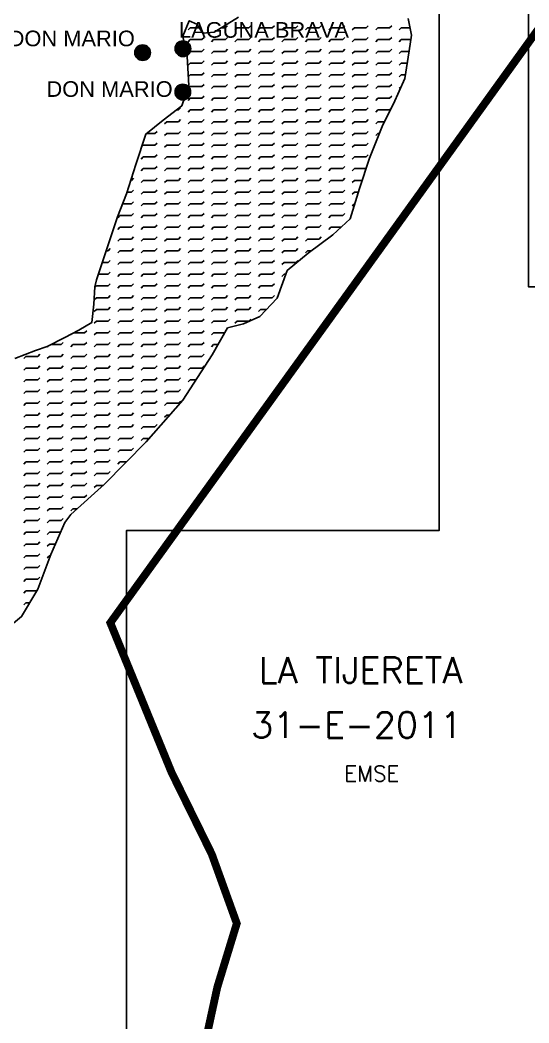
# Model space of a CAD drawing. Header units: metres. Extents: x -4406421 to 6012633, y 6449185 to 13337258.
# Drawn here: x 2513236 to 2519743, y 6859919 to 6872742 of the extents above; entities that cross this region are included whole.
import ezdxf

# ---------------------------------------------------------------- set-up
doc = ezdxf.new("R2010")
doc.units = ezdxf.units.M
doc.header["$LTSCALE"] = 20
doc.header["$MEASUREMENT"] = 0
doc.layers.get('0').update_dxf_attribs({"linetype": 'CONTINUOUS'})
for name, color, linetype in [('CAMINOS', 7, 'CONTINUOUS'), ('CATEOS', 7, 'CONTINUOUS'), ('LIMITES', 119, 'CONTINUOUS'), ('ZONAS', 5, 'CONTINUOUS')]:
    doc.layers.add(name, color=color, linetype=linetype)
doc.styles.add('ROMANS', font='romans.shx', dxfattribs={"oblique": 1.17516e-08, "height": 3})
pattern_1 = [(45, (0, 0), (-0.0883883476483, 0.0883883476483), [])]

# ---------------------------------------------------------------- blocks, each defined once
blk = doc.blocks.new('*X0')
at = {"color": 0, "linetype": 'Continuous'}
for p, q in [((2515473, 6872823), (2515500, 6872850)), ((2515500, 6872850), (2515616, 6872850)), ((2515895, 6872850), (2515950, 6872850)), ((2515950, 6872850), (2515977, 6872877)), ((2516073, 6872823), (2516100, 6872850)), ((2516100, 6872850), (2516250, 6872850)), ((2516250, 6872850), (2516277, 6872877)), ((2516373, 6872823), (2516400, 6872850)), ((2516400, 6872850), (2516550, 6872850)), ((2516550, 6872850), (2516577, 6872877)), ((2516673, 6872823), (2516700, 6872850)), ((2516700, 6872850), (2516850, 6872850)), ((2516850, 6872850), (2516877, 6872877)), ((2516973, 6872823), (2517000, 6872850)), ((2517000, 6872850), (2517150, 6872850)), ((2517150, 6872850), (2517177, 6872877)), ((2517273, 6872823), (2517300, 6872850)), ((2517300, 6872850), (2517450, 6872850)), ((2517450, 6872850), (2517477, 6872877)), ((2517573, 6872823), (2517600, 6872850)), ((2517600, 6872850), (2517750, 6872850)), ((2517750, 6872850), (2517777, 6872877)), ((2517873, 6872823), (2517900, 6872850)), ((2517900, 6872850), (2518050, 6872850)), ((2518050, 6872850), (2518077, 6872877)), ((2518173, 6872823), (2518200, 6872850)), ((2518200, 6872850), (2518313, 6872850)), ((2515473, 6872673), (2515500, 6872700)), ((2515500, 6872700), (2515650, 6872700)), ((2515650, 6872700), (2515677, 6872727)), ((2515773, 6872673), (2515800, 6872700)), ((2515800, 6872700), (2515950, 6872700)), ((2515950, 6872700), (2515977, 6872727)), ((2516073, 6872673), (2516100, 6872700)), ((2516100, 6872700), (2516250, 6872700)), ((2516250, 6872700), (2516277, 6872727)), ((2516373, 6872673), (2516400, 6872700)), ((2516400, 6872700), (2516550, 6872700)), ((2516550, 6872700), (2516577, 6872727)), ((2516673, 6872673), (2516700, 6872700)), ((2516700, 6872700), (2516850, 6872700)), ((2516850, 6872700), (2516877, 6872727)), ((2516973, 6872673), (2517000, 6872700)), ((2517000, 6872700), (2517150, 6872700)), ((2517150, 6872700), (2517177, 6872727)), ((2517273, 6872673), (2517300, 6872700)), ((2517300, 6872700), (2517450, 6872700)), ((2517450, 6872700), (2517477, 6872727)), ((2517573, 6872673), (2517600, 6872700)), ((2517600, 6872700), (2517750, 6872700)), ((2517750, 6872700), (2517777, 6872727)), ((2517873, 6872673), (2517900, 6872700)), ((2517900, 6872700), (2518050, 6872700)), ((2518050, 6872700), (2518077, 6872727)), ((2518173, 6872673), (2518200, 6872700)), ((2518200, 6872700), (2518323, 6872700)), ((2515473, 6872523), (2515500, 6872550)), ((2515500, 6872550), (2515650, 6872550)), ((2515650, 6872550), (2515677, 6872577)), ((2515773, 6872523), (2515800, 6872550)), ((2515800, 6872550), (2515950, 6872550)), ((2515950, 6872550), (2515977, 6872577)), ((2516073, 6872523), (2516100, 6872550)), ((2516100, 6872550), (2516250, 6872550)), ((2516250, 6872550), (2516277, 6872577)), ((2516373, 6872523), (2516400, 6872550)), ((2516400, 6872550), (2516550, 6872550)), ((2516550, 6872550), (2516577, 6872577)), ((2516673, 6872523), (2516700, 6872550)), ((2516700, 6872550), (2516850, 6872550)), ((2516850, 6872550), (2516877, 6872577)), ((2516973, 6872523), (2517000, 6872550)), ((2517000, 6872550), (2517150, 6872550)), ((2517150, 6872550), (2517177, 6872577)), ((2517273, 6872523), (2517300, 6872550)), ((2517300, 6872550), (2517450, 6872550)), ((2517450, 6872550), (2517477, 6872577)), ((2517573, 6872523), (2517600, 6872550)), ((2517600, 6872550), (2517750, 6872550)), ((2517750, 6872550), (2517777, 6872577)), ((2517873, 6872523), (2517900, 6872550)), ((2517900, 6872550), (2518050, 6872550)), ((2518050, 6872550), (2518077, 6872577)), ((2518173, 6872523), (2518200, 6872550)), ((2518200, 6872550), (2518300, 6872550)), ((2515473, 6872373), (2515500, 6872400)), ((2515500, 6872400), (2515650, 6872400)), ((2515650, 6872400), (2515677, 6872427)), ((2515773, 6872373), (2515800, 6872400)), ((2515800, 6872400), (2515950, 6872400)), ((2515950, 6872400), (2515977, 6872427)), ((2516073, 6872373), (2516100, 6872400)), ((2516100, 6872400), (2516250, 6872400)), ((2516250, 6872400), (2516277, 6872427)), ((2516373, 6872373), (2516400, 6872400)), ((2516400, 6872400), (2516550, 6872400)), ((2516550, 6872400), (2516577, 6872427)), ((2516673, 6872373), (2516700, 6872400)), ((2516700, 6872400), (2516850, 6872400)), ((2516850, 6872400), (2516877, 6872427)), ((2516973, 6872373), (2517000, 6872400)), ((2517000, 6872400), (2517150, 6872400)), ((2517150, 6872400), (2517177, 6872427)), ((2517273, 6872373), (2517300, 6872400)), ((2517300, 6872400), (2517450, 6872400)), ((2517450, 6872400), (2517477, 6872427)), ((2517573, 6872373), (2517600, 6872400)), ((2517600, 6872400), (2517750, 6872400)), ((2517750, 6872400), (2517777, 6872427)), ((2517873, 6872373), (2517900, 6872400)), ((2517900, 6872400), (2518050, 6872400)), ((2518050, 6872400), (2518077, 6872427)), ((2518173, 6872373), (2518200, 6872400)), ((2518200, 6872400), (2518276, 6872400)), ((2515478, 6872228), (2515500, 6872250)), ((2515500, 6872250), (2515650, 6872250)), ((2515650, 6872250), (2515677, 6872277)), ((2515773, 6872223), (2515800, 6872250)), ((2515800, 6872250), (2515950, 6872250)), ((2515950, 6872250), (2515977, 6872277)), ((2516073, 6872223), (2516100, 6872250)), ((2516100, 6872250), (2516250, 6872250)), ((2516250, 6872250), (2516277, 6872277)), ((2516373, 6872223), (2516400, 6872250)), ((2516400, 6872250), (2516550, 6872250)), ((2516550, 6872250), (2516577, 6872277)), ((2516673, 6872223), (2516700, 6872250)), ((2516700, 6872250), (2516850, 6872250)), ((2516850, 6872250), (2516877, 6872277)), ((2516973, 6872223), (2517000, 6872250)), ((2517000, 6872250), (2517150, 6872250)), ((2517150, 6872250), (2517177, 6872277)), ((2517273, 6872223), (2517300, 6872250)), ((2517300, 6872250), (2517450, 6872250)), ((2517450, 6872250), (2517477, 6872277)), ((2517573, 6872223), (2517600, 6872250)), ((2517600, 6872250), (2517750, 6872250)), ((2517750, 6872250), (2517777, 6872277)), ((2517873, 6872223), (2517900, 6872250)), ((2517900, 6872250), (2518050, 6872250)), ((2518050, 6872250), (2518077, 6872277)), ((2518173, 6872223), (2518200, 6872250)), ((2518200, 6872250), (2518252, 6872250)), ((2515650, 6872100), (2515677, 6872127)), ((2515950, 6872100), (2515977, 6872127)), ((2516250, 6872100), (2516277, 6872127)), ((2516550, 6872100), (2516577, 6872127)), ((2516850, 6872100), (2516877, 6872127)), ((2517150, 6872100), (2517177, 6872127)), ((2517450, 6872100), (2517477, 6872127)), ((2517750, 6872100), (2517777, 6872127)), ((2518050, 6872100), (2518077, 6872127)), ((2515473, 6872073), (2515500, 6872100)), ((2515500, 6872100), (2515650, 6872100)), ((2515773, 6872073), (2515800, 6872100)), ((2515800, 6872100), (2515950, 6872100)), ((2516073, 6872073), (2516100, 6872100)), ((2516100, 6872100), (2516250, 6872100)), ((2516373, 6872073), (2516400, 6872100)), ((2516400, 6872100), (2516550, 6872100)), ((2516673, 6872073), (2516700, 6872100)), ((2516700, 6872100), (2516850, 6872100)), ((2516973, 6872073), (2517000, 6872100)), ((2517000, 6872100), (2517150, 6872100)), ((2517273, 6872073), (2517300, 6872100)), ((2517300, 6872100), (2517450, 6872100)), ((2517573, 6872073), (2517600, 6872100)), ((2517600, 6872100), (2517750, 6872100)), ((2517873, 6872073), (2517900, 6872100)), ((2517900, 6872100), (2518050, 6872100)), ((2518173, 6872073), (2518197, 6872097)), ((2515473, 6871923), (2515500, 6871950)), ((2515500, 6871950), (2515650, 6871950)), ((2515650, 6871950), (2515677, 6871977)), ((2515773, 6871923), (2515800, 6871950)), ((2515800, 6871950), (2515950, 6871950)), ((2515950, 6871950), (2515977, 6871977)), ((2516073, 6871923), (2516100, 6871950)), ((2516100, 6871950), (2516250, 6871950)), ((2516250, 6871950), (2516277, 6871977)), ((2516373, 6871923), (2516400, 6871950)), ((2516400, 6871950), (2516550, 6871950)), ((2516550, 6871950), (2516577, 6871977)), ((2516673, 6871923), (2516700, 6871950)), ((2516700, 6871950), (2516850, 6871950)), ((2516850, 6871950), (2516877, 6871977)), ((2516973, 6871923), (2517000, 6871950)), ((2517000, 6871950), (2517150, 6871950)), ((2517150, 6871950), (2517177, 6871977)), ((2517273, 6871923), (2517300, 6871950)), ((2517300, 6871950), (2517450, 6871950)), ((2517450, 6871950), (2517477, 6871977)), ((2517573, 6871923), (2517600, 6871950)), ((2517600, 6871950), (2517750, 6871950)), ((2517750, 6871950), (2517777, 6871977)), ((2517873, 6871923), (2517900, 6871950)), ((2517900, 6871950), (2518050, 6871950)), ((2518050, 6871950), (2518077, 6871977)), ((2515324, 6871800), (2515350, 6871800)), ((2515350, 6871800), (2515377, 6871827)), ((2515473, 6871773), (2515500, 6871800)), ((2515500, 6871800), (2515650, 6871800)), ((2515650, 6871800), (2515677, 6871827)), ((2515773, 6871773), (2515800, 6871800)), ((2515800, 6871800), (2515950, 6871800)), ((2515950, 6871800), (2515977, 6871827)), ((2516073, 6871773), (2516100, 6871800)), ((2516100, 6871800), (2516250, 6871800)), ((2516250, 6871800), (2516277, 6871827)), ((2516373, 6871773), (2516400, 6871800)), ((2516400, 6871800), (2516550, 6871800)), ((2516550, 6871800), (2516577, 6871827)), ((2516673, 6871773), (2516700, 6871800)), ((2516700, 6871800), (2516850, 6871800)), ((2516850, 6871800), (2516877, 6871827)), ((2516973, 6871773), (2517000, 6871800)), ((2517000, 6871800), (2517150, 6871800)), ((2517150, 6871800), (2517177, 6871827)), ((2517273, 6871773), (2517300, 6871800)), ((2517300, 6871800), (2517450, 6871800)), ((2517450, 6871800), (2517477, 6871827)), ((2517573, 6871773), (2517600, 6871800)), ((2517600, 6871800), (2517750, 6871800)), ((2517750, 6871800), (2517777, 6871827)), ((2517873, 6871773), (2517900, 6871800)), ((2517900, 6871800), (2518050, 6871800)), ((2518050, 6871800), (2518069, 6871819)), ((2515173, 6871623), (2515200, 6871650)), ((2515200, 6871650), (2515350, 6871650)), ((2515350, 6871650), (2515377, 6871677)), ((2515473, 6871623), (2515500, 6871650)), ((2515500, 6871650), (2515650, 6871650)), ((2515650, 6871650), (2515677, 6871677)), ((2515773, 6871623), (2515800, 6871650)), ((2515800, 6871650), (2515950, 6871650)), ((2515950, 6871650), (2515977, 6871677)), ((2516073, 6871623), (2516100, 6871650)), ((2516100, 6871650), (2516250, 6871650)), ((2516250, 6871650), (2516277, 6871677)), ((2516373, 6871623), (2516400, 6871650)), ((2516400, 6871650), (2516550, 6871650)), ((2516550, 6871650), (2516577, 6871677)), ((2516673, 6871623), (2516700, 6871650)), ((2516700, 6871650), (2516850, 6871650)), ((2516850, 6871650), (2516877, 6871677)), ((2516973, 6871623), (2517000, 6871650)), ((2517000, 6871650), (2517150, 6871650)), ((2517150, 6871650), (2517177, 6871677)), ((2517273, 6871623), (2517300, 6871650)), ((2517300, 6871650), (2517450, 6871650)), ((2517450, 6871650), (2517477, 6871677)), ((2517573, 6871623), (2517600, 6871650)), ((2517600, 6871650), (2517750, 6871650)), ((2517750, 6871650), (2517777, 6871677)), ((2517873, 6871623), (2517900, 6871650)), ((2517900, 6871650), (2517985, 6871650)), ((2514942, 6871500), (2515050, 6871500)), ((2515050, 6871500), (2515077, 6871527)), ((2515173, 6871473), (2515200, 6871500)), ((2515200, 6871500), (2515350, 6871500)), ((2515350, 6871500), (2515377, 6871527)), ((2515473, 6871473), (2515500, 6871500)), ((2515500, 6871500), (2515650, 6871500)), ((2515650, 6871500), (2515677, 6871527)), ((2515773, 6871473), (2515800, 6871500)), ((2515800, 6871500), (2515950, 6871500)), ((2515950, 6871500), (2515977, 6871527)), ((2516073, 6871473), (2516100, 6871500)), ((2516100, 6871500), (2516250, 6871500)), ((2516250, 6871500), (2516277, 6871527)), ((2516373, 6871473), (2516400, 6871500)), ((2516400, 6871500), (2516550, 6871500)), ((2516550, 6871500), (2516577, 6871527)), ((2516673, 6871473), (2516700, 6871500)), ((2516700, 6871500), (2516850, 6871500)), ((2516850, 6871500), (2516877, 6871527)), ((2516973, 6871473), (2517000, 6871500)), ((2517000, 6871500), (2517150, 6871500)), ((2517150, 6871500), (2517177, 6871527)), ((2517273, 6871473), (2517300, 6871500)), ((2517300, 6871500), (2517450, 6871500)), ((2517450, 6871500), (2517477, 6871527)), ((2517573, 6871473), (2517600, 6871500)), ((2517600, 6871500), (2517750, 6871500)), ((2517750, 6871500), (2517777, 6871527)), ((2517873, 6871473), (2517900, 6871500)), ((2517900, 6871500), (2517921, 6871500)), ((2515050, 6871350), (2515077, 6871377)), ((2515350, 6871350), (2515377, 6871377)), ((2515650, 6871350), (2515677, 6871377)), ((2515950, 6871350), (2515977, 6871377)), ((2516250, 6871350), (2516277, 6871377)), ((2516550, 6871350), (2516577, 6871377)), ((2516850, 6871350), (2516877, 6871377)), ((2517150, 6871350), (2517177, 6871377)), ((2517450, 6871350), (2517477, 6871377)), ((2517750, 6871350), (2517777, 6871377)), ((2514878, 6871328), (2514900, 6871350)), ((2514900, 6871350), (2515050, 6871350)), ((2515050, 6871200), (2515077, 6871227)), ((2515173, 6871323), (2515200, 6871350)), ((2515200, 6871350), (2515350, 6871350)), ((2515350, 6871200), (2515377, 6871227)), ((2515473, 6871323), (2515500, 6871350)), ((2515500, 6871350), (2515650, 6871350)), ((2515650, 6871200), (2515677, 6871227)), ((2515773, 6871323), (2515800, 6871350)), ((2515800, 6871350), (2515950, 6871350)), ((2515950, 6871200), (2515977, 6871227)), ((2516073, 6871323), (2516100, 6871350)), ((2516100, 6871350), (2516250, 6871350)), ((2516250, 6871200), (2516277, 6871227)), ((2516373, 6871323), (2516400, 6871350)), ((2516400, 6871350), (2516550, 6871350)), ((2516550, 6871200), (2516577, 6871227)), ((2516673, 6871323), (2516700, 6871350)), ((2516700, 6871350), (2516850, 6871350)), ((2516850, 6871200), (2516877, 6871227)), ((2516973, 6871323), (2517000, 6871350)), ((2517000, 6871350), (2517150, 6871350)), ((2517150, 6871200), (2517177, 6871227)), ((2517273, 6871323), (2517300, 6871350)), ((2517300, 6871350), (2517450, 6871350)), ((2517450, 6871200), (2517477, 6871227)), ((2517573, 6871323), (2517600, 6871350)), ((2517600, 6871350), (2517750, 6871350)), ((2517750, 6871200), (2517777, 6871227)), ((2514873, 6871173), (2514900, 6871200)), ((2514900, 6871200), (2515050, 6871200)), ((2515173, 6871173), (2515200, 6871200)), ((2515200, 6871200), (2515350, 6871200)), ((2515473, 6871173), (2515500, 6871200)), ((2515500, 6871200), (2515650, 6871200)), ((2515773, 6871173), (2515800, 6871200)), ((2515800, 6871200), (2515950, 6871200)), ((2516073, 6871173), (2516100, 6871200)), ((2516100, 6871200), (2516250, 6871200)), ((2516373, 6871173), (2516400, 6871200)), ((2516400, 6871200), (2516550, 6871200)), ((2516673, 6871173), (2516700, 6871200)), ((2516700, 6871200), (2516850, 6871200)), ((2516973, 6871173), (2517000, 6871200)), ((2517000, 6871200), (2517150, 6871200)), ((2517273, 6871173), (2517300, 6871200)), ((2517300, 6871200), (2517450, 6871200)), ((2517573, 6871173), (2517600, 6871200)), ((2517600, 6871200), (2517750, 6871200)), ((2514873, 6871023), (2514900, 6871050)), ((2514900, 6871050), (2515050, 6871050)), ((2515050, 6871050), (2515077, 6871077)), ((2515173, 6871023), (2515200, 6871050)), ((2515200, 6871050), (2515350, 6871050)), ((2515350, 6871050), (2515377, 6871077)), ((2515473, 6871023), (2515500, 6871050)), ((2515500, 6871050), (2515650, 6871050)), ((2515650, 6871050), (2515677, 6871077)), ((2515773, 6871023), (2515800, 6871050)), ((2515800, 6871050), (2515950, 6871050)), ((2515950, 6871050), (2515977, 6871077)), ((2516073, 6871023), (2516100, 6871050)), ((2516100, 6871050), (2516250, 6871050)), ((2516250, 6871050), (2516277, 6871077)), ((2516373, 6871023), (2516400, 6871050)), ((2516400, 6871050), (2516550, 6871050)), ((2516550, 6871050), (2516577, 6871077)), ((2516673, 6871023), (2516700, 6871050)), ((2516700, 6871050), (2516850, 6871050)), ((2516850, 6871050), (2516877, 6871077)), ((2516973, 6871023), (2517000, 6871050)), ((2517000, 6871050), (2517150, 6871050)), ((2517150, 6871050), (2517177, 6871077)), ((2517273, 6871023), (2517300, 6871050)), ((2517300, 6871050), (2517450, 6871050)), ((2517450, 6871050), (2517477, 6871077)), ((2517573, 6871023), (2517600, 6871050)), ((2517600, 6871050), (2517750, 6871050)), ((2517750, 6871050), (2517751, 6871051)), ((2514739, 6870900), (2514750, 6870900)), ((2514750, 6870900), (2514777, 6870927)), ((2514873, 6870873), (2514900, 6870900)), ((2514900, 6870900), (2515050, 6870900)), ((2515050, 6870900), (2515077, 6870927)), ((2515173, 6870873), (2515200, 6870900)), ((2515200, 6870900), (2515350, 6870900)), ((2515350, 6870900), (2515377, 6870927)), ((2515473, 6870873), (2515500, 6870900)), ((2515500, 6870900), (2515650, 6870900)), ((2515650, 6870900), (2515677, 6870927)), ((2515773, 6870873), (2515800, 6870900)), ((2515800, 6870900), (2515950, 6870900)), ((2515950, 6870900), (2515977, 6870927)), ((2516073, 6870873), (2516100, 6870900)), ((2516100, 6870900), (2516250, 6870900)), ((2516250, 6870900), (2516277, 6870927)), ((2516373, 6870873), (2516400, 6870900)), ((2516400, 6870900), (2516550, 6870900)), ((2516550, 6870900), (2516577, 6870927)), ((2516673, 6870873), (2516700, 6870900)), ((2516700, 6870900), (2516850, 6870900)), ((2516850, 6870900), (2516877, 6870927)), ((2516973, 6870873), (2517000, 6870900)), ((2517000, 6870900), (2517150, 6870900)), ((2517150, 6870900), (2517177, 6870927)), ((2517273, 6870873), (2517300, 6870900)), ((2517300, 6870900), (2517450, 6870900)), ((2517450, 6870900), (2517477, 6870927)), ((2517573, 6870873), (2517600, 6870900)), ((2517600, 6870900), (2517701, 6870900)), ((2514691, 6870750), (2514750, 6870750)), ((2514750, 6870750), (2514777, 6870777)), ((2514873, 6870723), (2514900, 6870750)), ((2514900, 6870750), (2515050, 6870750)), ((2515050, 6870750), (2515077, 6870777)), ((2515173, 6870723), (2515200, 6870750)), ((2515200, 6870750), (2515350, 6870750)), ((2515350, 6870750), (2515377, 6870777)), ((2515473, 6870723), (2515500, 6870750)), ((2515500, 6870750), (2515650, 6870750)), ((2515650, 6870750), (2515677, 6870777)), ((2515773, 6870723), (2515800, 6870750)), ((2515800, 6870750), (2515950, 6870750)), ((2515950, 6870750), (2515977, 6870777)), ((2516073, 6870723), (2516100, 6870750)), ((2516100, 6870750), (2516250, 6870750)), ((2516250, 6870750), (2516277, 6870777)), ((2516373, 6870723), (2516400, 6870750)), ((2516400, 6870750), (2516550, 6870750)), ((2516550, 6870750), (2516577, 6870777)), ((2516673, 6870723), (2516700, 6870750)), ((2516700, 6870750), (2516850, 6870750)), ((2516850, 6870750), (2516877, 6870777)), ((2516973, 6870723), (2517000, 6870750)), ((2517000, 6870750), (2517150, 6870750)), ((2517150, 6870750), (2517177, 6870777)), ((2517273, 6870723), (2517300, 6870750)), ((2517300, 6870750), (2517450, 6870750)), ((2517450, 6870750), (2517477, 6870777)), ((2517573, 6870723), (2517600, 6870750)), ((2517600, 6870750), (2517653, 6870750)), ((2514634, 6870600), (2514750, 6870600)), ((2514750, 6870600), (2514777, 6870627)), ((2514873, 6870573), (2514900, 6870600)), ((2514900, 6870600), (2515050, 6870600)), ((2515050, 6870600), (2515077, 6870627)), ((2515173, 6870573), (2515200, 6870600)), ((2515200, 6870600), (2515350, 6870600)), ((2515350, 6870600), (2515377, 6870627)), ((2515473, 6870573), (2515500, 6870600)), ((2515500, 6870600), (2515650, 6870600)), ((2515650, 6870600), (2515677, 6870627)), ((2515773, 6870573), (2515800, 6870600)), ((2515800, 6870600), (2515950, 6870600)), ((2515950, 6870600), (2515977, 6870627)), ((2516073, 6870573), (2516100, 6870600)), ((2516100, 6870600), (2516250, 6870600)), ((2516250, 6870600), (2516277, 6870627)), ((2516373, 6870573), (2516400, 6870600)), ((2516400, 6870600), (2516550, 6870600)), ((2516550, 6870600), (2516577, 6870627)), ((2516673, 6870573), (2516700, 6870600)), ((2516700, 6870600), (2516850, 6870600)), ((2516850, 6870600), (2516877, 6870627)), ((2516973, 6870573), (2517000, 6870600)), ((2517000, 6870600), (2517150, 6870600)), ((2517150, 6870600), (2517177, 6870627)), ((2517273, 6870573), (2517300, 6870600)), ((2517300, 6870600), (2517450, 6870600)), ((2517450, 6870600), (2517477, 6870627)), ((2517573, 6870573), (2517600, 6870600)), ((2517600, 6870600), (2517607, 6870600)), ((2514750, 6870450), (2514777, 6870477)), ((2515050, 6870450), (2515077, 6870477)), ((2515350, 6870450), (2515377, 6870477)), ((2515650, 6870450), (2515677, 6870477)), ((2515950, 6870450), (2515977, 6870477)), ((2516250, 6870450), (2516277, 6870477)), ((2516550, 6870450), (2516577, 6870477)), ((2516850, 6870450), (2516877, 6870477)), ((2517150, 6870450), (2517177, 6870477)), ((2517450, 6870450), (2517477, 6870477)), ((2514573, 6870423), (2514600, 6870450)), ((2514600, 6870450), (2514750, 6870450)), ((2514750, 6870300), (2514777, 6870327)), ((2514873, 6870423), (2514900, 6870450)), ((2514900, 6870450), (2515050, 6870450)), ((2515050, 6870300), (2515077, 6870327)), ((2515173, 6870423), (2515200, 6870450)), ((2515200, 6870450), (2515350, 6870450)), ((2515350, 6870300), (2515377, 6870327)), ((2515473, 6870423), (2515500, 6870450)), ((2515500, 6870450), (2515650, 6870450)), ((2515650, 6870300), (2515677, 6870327)), ((2515773, 6870423), (2515800, 6870450)), ((2515800, 6870450), (2515950, 6870450)), ((2515950, 6870300), (2515977, 6870327)), ((2516073, 6870423), (2516100, 6870450)), ((2516100, 6870450), (2516250, 6870450)), ((2516250, 6870300), (2516277, 6870327)), ((2516373, 6870423), (2516400, 6870450)), ((2516400, 6870450), (2516550, 6870450)), ((2516550, 6870300), (2516577, 6870327)), ((2516673, 6870423), (2516700, 6870450)), ((2516700, 6870450), (2516850, 6870450)), ((2516850, 6870300), (2516877, 6870327)), ((2516973, 6870423), (2517000, 6870450)), ((2517000, 6870450), (2517150, 6870450)), ((2517150, 6870300), (2517177, 6870327)), ((2517273, 6870423), (2517300, 6870450)), ((2517300, 6870450), (2517450, 6870450)), ((2514573, 6870273), (2514600, 6870300)), ((2514600, 6870300), (2514750, 6870300)), ((2514873, 6870273), (2514900, 6870300)), ((2514900, 6870300), (2515050, 6870300)), ((2515173, 6870273), (2515200, 6870300)), ((2515200, 6870300), (2515350, 6870300)), ((2515473, 6870273), (2515500, 6870300)), ((2515500, 6870300), (2515650, 6870300)), ((2515773, 6870273), (2515800, 6870300)), ((2515800, 6870300), (2515950, 6870300)), ((2516073, 6870273), (2516100, 6870300)), ((2516100, 6870300), (2516250, 6870300)), ((2516373, 6870273), (2516400, 6870300)), ((2516400, 6870300), (2516550, 6870300)), ((2516673, 6870273), (2516700, 6870300)), ((2516700, 6870300), (2516850, 6870300)), ((2516973, 6870273), (2517000, 6870300)), ((2517000, 6870300), (2517150, 6870300)), ((2517273, 6870273), (2517300, 6870300)), ((2517300, 6870300), (2517429, 6870300)), ((2514573, 6870123), (2514600, 6870150)), ((2514600, 6870150), (2514750, 6870150)), ((2514750, 6870150), (2514777, 6870177)), ((2514873, 6870123), (2514900, 6870150)), ((2514900, 6870150), (2515050, 6870150)), ((2515050, 6870150), (2515077, 6870177)), ((2515173, 6870123), (2515200, 6870150)), ((2515200, 6870150), (2515350, 6870150)), ((2515350, 6870150), (2515377, 6870177)), ((2515473, 6870123), (2515500, 6870150)), ((2515500, 6870150), (2515650, 6870150)), ((2515650, 6870150), (2515677, 6870177)), ((2515773, 6870123), (2515800, 6870150)), ((2515800, 6870150), (2515950, 6870150)), ((2515950, 6870150), (2515977, 6870177)), ((2516073, 6870123), (2516100, 6870150)), ((2516100, 6870150), (2516250, 6870150)), ((2516250, 6870150), (2516277, 6870177)), ((2516373, 6870123), (2516400, 6870150)), ((2516400, 6870150), (2516550, 6870150)), ((2516550, 6870150), (2516577, 6870177)), ((2516673, 6870123), (2516700, 6870150)), ((2516700, 6870150), (2516850, 6870150)), ((2516850, 6870150), (2516877, 6870177)), ((2516973, 6870123), (2517000, 6870150)), ((2517000, 6870150), (2517150, 6870150)), ((2517150, 6870150), (2517177, 6870177)), ((2514427, 6870000), (2514450, 6870000)), ((2514450, 6870000), (2514477, 6870027)), ((2514573, 6869973), (2514600, 6870000)), ((2514600, 6870000), (2514750, 6870000)), ((2514750, 6870000), (2514777, 6870027)), ((2514873, 6869973), (2514900, 6870000)), ((2514900, 6870000), (2515050, 6870000)), ((2515050, 6870000), (2515077, 6870027)), ((2515173, 6869973), (2515200, 6870000)), ((2515200, 6870000), (2515350, 6870000)), ((2515350, 6870000), (2515377, 6870027)), ((2515473, 6869973), (2515500, 6870000)), ((2515500, 6870000), (2515650, 6870000)), ((2515650, 6870000), (2515677, 6870027)), ((2515773, 6869973), (2515800, 6870000)), ((2515800, 6870000), (2515950, 6870000)), ((2515950, 6870000), (2515977, 6870027)), ((2516073, 6869973), (2516100, 6870000)), ((2516100, 6870000), (2516250, 6870000)), ((2516250, 6870000), (2516277, 6870027)), ((2516373, 6869973), (2516400, 6870000)), ((2516400, 6870000), (2516550, 6870000)), ((2516550, 6870000), (2516577, 6870027)), ((2516673, 6869973), (2516700, 6870000)), ((2516700, 6870000), (2516850, 6870000)), ((2516850, 6870000), (2516877, 6870027)), ((2516973, 6869973), (2517000, 6870000)), ((2517000, 6870000), (2517049, 6870000)), ((2514378, 6869850), (2514450, 6869850)), ((2514450, 6869850), (2514477, 6869877)), ((2514573, 6869823), (2514600, 6869850)), ((2514600, 6869850), (2514750, 6869850)), ((2514750, 6869850), (2514777, 6869877)), ((2514873, 6869823), (2514900, 6869850)), ((2514900, 6869850), (2515050, 6869850)), ((2515050, 6869850), (2515077, 6869877)), ((2515173, 6869823), (2515200, 6869850)), ((2515200, 6869850), (2515350, 6869850)), ((2515350, 6869850), (2515377, 6869877)), ((2515473, 6869823), (2515500, 6869850)), ((2515500, 6869850), (2515650, 6869850)), ((2515650, 6869850), (2515677, 6869877)), ((2515773, 6869823), (2515800, 6869850)), ((2515800, 6869850), (2515950, 6869850)), ((2515950, 6869850), (2515977, 6869877)), ((2516073, 6869823), (2516100, 6869850)), ((2516100, 6869850), (2516250, 6869850)), ((2516250, 6869850), (2516277, 6869877)), ((2516373, 6869823), (2516400, 6869850)), ((2516400, 6869850), (2516550, 6869850)), ((2516550, 6869850), (2516577, 6869877)), ((2516673, 6869823), (2516700, 6869850)), ((2516700, 6869850), (2516850, 6869850)), ((2516850, 6869850), (2516877, 6869877)), ((2514328, 6869700), (2514450, 6869700)), ((2514450, 6869700), (2514477, 6869727)), ((2514573, 6869673), (2514600, 6869700)), ((2514600, 6869700), (2514750, 6869700)), ((2514750, 6869700), (2514777, 6869727)), ((2514873, 6869673), (2514900, 6869700)), ((2514900, 6869700), (2515050, 6869700)), ((2515050, 6869700), (2515077, 6869727)), ((2515173, 6869673), (2515200, 6869700)), ((2515200, 6869700), (2515350, 6869700)), ((2515350, 6869700), (2515377, 6869727)), ((2515473, 6869673), (2515500, 6869700)), ((2515500, 6869700), (2515650, 6869700)), ((2515650, 6869700), (2515677, 6869727)), ((2515773, 6869673), (2515800, 6869700)), ((2515800, 6869700), (2515950, 6869700)), ((2515950, 6869700), (2515977, 6869727)), ((2516073, 6869673), (2516100, 6869700)), ((2516100, 6869700), (2516250, 6869700)), ((2516250, 6869700), (2516277, 6869727)), ((2516373, 6869673), (2516400, 6869700)), ((2516400, 6869700), (2516550, 6869700)), ((2516550, 6869700), (2516577, 6869727)), ((2516673, 6869673), (2516700, 6869700)), ((2516700, 6869700), (2516724, 6869700)), ((2514450, 6869550), (2514477, 6869577)), ((2514750, 6869550), (2514777, 6869577)), ((2515050, 6869550), (2515077, 6869577)), ((2515350, 6869550), (2515377, 6869577)), ((2515650, 6869550), (2515677, 6869577)), ((2515950, 6869550), (2515977, 6869577)), ((2516250, 6869550), (2516277, 6869577)), ((2516550, 6869550), (2516577, 6869577)), ((2514279, 6869529), (2514300, 6869550)), ((2514300, 6869550), (2514450, 6869550)), ((2514573, 6869523), (2514600, 6869550)), ((2514600, 6869550), (2514750, 6869550)), ((2514873, 6869523), (2514900, 6869550)), ((2514900, 6869550), (2515050, 6869550)), ((2515173, 6869523), (2515200, 6869550)), ((2515200, 6869550), (2515350, 6869550)), ((2515473, 6869523), (2515500, 6869550)), ((2515500, 6869550), (2515650, 6869550)), ((2515773, 6869523), (2515800, 6869550)), ((2515800, 6869550), (2515950, 6869550)), ((2516073, 6869523), (2516100, 6869550)), ((2516100, 6869550), (2516250, 6869550)), ((2516373, 6869523), (2516400, 6869550)), ((2516400, 6869550), (2516550, 6869550)), ((2514273, 6869373), (2514300, 6869400)), ((2514300, 6869400), (2514450, 6869400)), ((2514450, 6869400), (2514477, 6869427)), ((2514573, 6869373), (2514600, 6869400)), ((2514600, 6869400), (2514750, 6869400)), ((2514750, 6869400), (2514777, 6869427)), ((2514873, 6869373), (2514900, 6869400)), ((2514900, 6869400), (2515050, 6869400)), ((2515050, 6869400), (2515077, 6869427)), ((2515173, 6869373), (2515200, 6869400)), ((2515200, 6869400), (2515350, 6869400)), ((2515350, 6869400), (2515377, 6869427)), ((2515473, 6869373), (2515500, 6869400)), ((2515500, 6869400), (2515650, 6869400)), ((2515650, 6869400), (2515677, 6869427)), ((2515773, 6869373), (2515800, 6869400)), ((2515800, 6869400), (2515950, 6869400)), ((2515950, 6869400), (2515977, 6869427)), ((2516073, 6869373), (2516100, 6869400)), ((2516100, 6869400), (2516250, 6869400)), ((2516250, 6869400), (2516277, 6869427)), ((2516373, 6869373), (2516400, 6869400)), ((2516400, 6869400), (2516550, 6869400)), ((2516550, 6869400), (2516577, 6869427)), ((2514273, 6869223), (2514300, 6869250)), ((2514300, 6869250), (2514450, 6869250)), ((2514450, 6869250), (2514477, 6869277)), ((2514573, 6869223), (2514600, 6869250)), ((2514600, 6869250), (2514750, 6869250)), ((2514750, 6869250), (2514777, 6869277)), ((2514873, 6869223), (2514900, 6869250)), ((2514900, 6869250), (2515050, 6869250)), ((2515050, 6869250), (2515077, 6869277)), ((2515173, 6869223), (2515200, 6869250)), ((2515200, 6869250), (2515350, 6869250)), ((2515350, 6869250), (2515377, 6869277)), ((2515473, 6869223), (2515500, 6869250)), ((2515500, 6869250), (2515650, 6869250)), ((2515650, 6869250), (2515677, 6869277)), ((2515773, 6869223), (2515800, 6869250)), ((2515800, 6869250), (2515950, 6869250)), ((2515950, 6869250), (2515977, 6869277)), ((2516073, 6869223), (2516100, 6869250)), ((2516100, 6869250), (2516250, 6869250)), ((2516250, 6869250), (2516277, 6869277)), ((2516373, 6869223), (2516400, 6869250)), ((2516400, 6869250), (2516476, 6869250)), ((2514273, 6869073), (2514300, 6869100)), ((2514300, 6869100), (2514450, 6869100)), ((2514450, 6869100), (2514477, 6869127)), ((2514573, 6869073), (2514600, 6869100)), ((2514600, 6869100), (2514750, 6869100)), ((2514750, 6869100), (2514777, 6869127)), ((2514873, 6869073), (2514900, 6869100)), ((2514900, 6869100), (2515050, 6869100)), ((2515050, 6869100), (2515077, 6869127)), ((2515173, 6869073), (2515200, 6869100)), ((2515200, 6869100), (2515350, 6869100)), ((2515350, 6869100), (2515377, 6869127)), ((2515473, 6869073), (2515500, 6869100)), ((2515500, 6869100), (2515650, 6869100)), ((2515650, 6869100), (2515677, 6869127)), ((2515773, 6869073), (2515800, 6869100)), ((2515800, 6869100), (2515950, 6869100)), ((2515950, 6869100), (2515977, 6869127)), ((2516073, 6869073), (2516100, 6869100)), ((2516100, 6869100), (2516250, 6869100)), ((2516250, 6869100), (2516277, 6869127)), ((2513973, 6868923), (2513988, 6868938)), ((2514010, 6868950), (2514150, 6868950)), ((2514150, 6868950), (2514177, 6868977)), ((2514273, 6868923), (2514300, 6868950)), ((2514300, 6868950), (2514450, 6868950)), ((2514450, 6868950), (2514477, 6868977)), ((2514573, 6868923), (2514600, 6868950)), ((2514600, 6868950), (2514750, 6868950)), ((2514750, 6868950), (2514777, 6868977)), ((2514873, 6868923), (2514900, 6868950)), ((2514900, 6868950), (2515050, 6868950)), ((2515050, 6868950), (2515077, 6868977)), ((2515173, 6868923), (2515200, 6868950)), ((2515200, 6868950), (2515350, 6868950)), ((2515350, 6868950), (2515377, 6868977)), ((2515473, 6868923), (2515500, 6868950)), ((2515500, 6868950), (2515650, 6868950)), ((2515650, 6868950), (2515677, 6868977)), ((2515773, 6868923), (2515800, 6868950)), ((2515800, 6868950), (2515942, 6868950)), ((2513719, 6868800), (2513850, 6868800)), ((2513850, 6868800), (2513877, 6868827)), ((2513973, 6868773), (2514000, 6868800)), ((2514000, 6868800), (2514150, 6868800)), ((2514150, 6868800), (2514177, 6868827)), ((2514273, 6868773), (2514300, 6868800)), ((2514300, 6868800), (2514450, 6868800)), ((2514450, 6868800), (2514477, 6868827)), ((2514573, 6868773), (2514600, 6868800)), ((2514600, 6868800), (2514750, 6868800)), ((2514750, 6868800), (2514777, 6868827)), ((2514873, 6868773), (2514900, 6868800)), ((2514900, 6868800), (2515050, 6868800)), ((2515050, 6868800), (2515077, 6868827)), ((2515173, 6868773), (2515200, 6868800)), ((2515200, 6868800), (2515350, 6868800)), ((2515350, 6868800), (2515377, 6868827)), ((2515473, 6868773), (2515500, 6868800)), ((2515500, 6868800), (2515650, 6868800)), ((2515650, 6868800), (2515677, 6868827)), ((2515773, 6868773), (2515800, 6868800)), ((2515800, 6868800), (2515856, 6868800)), ((2513550, 6868650), (2513577, 6868677)), ((2513673, 6868773), (2513678, 6868778)), ((2513850, 6868650), (2513877, 6868677)), ((2514150, 6868650), (2514177, 6868677)), ((2514450, 6868650), (2514477, 6868677)), ((2514750, 6868650), (2514777, 6868677)), ((2515050, 6868650), (2515077, 6868677)), ((2515350, 6868650), (2515377, 6868677)), ((2515650, 6868650), (2515677, 6868677)), ((2513373, 6868623), (2513400, 6868650)), ((2513400, 6868650), (2513550, 6868650)), ((2513673, 6868623), (2513700, 6868650)), ((2513700, 6868650), (2513850, 6868650)), ((2513973, 6868623), (2514000, 6868650)), ((2514000, 6868650), (2514150, 6868650)), ((2514273, 6868623), (2514300, 6868650)), ((2514300, 6868650), (2514450, 6868650)), ((2514573, 6868623), (2514600, 6868650)), ((2514600, 6868650), (2514750, 6868650)), ((2514873, 6868623), (2514900, 6868650)), ((2514900, 6868650), (2515050, 6868650)), ((2515173, 6868623), (2515200, 6868650)), ((2515200, 6868650), (2515350, 6868650)), ((2515473, 6868623), (2515500, 6868650)), ((2515500, 6868650), (2515650, 6868650)), ((2513373, 6868473), (2513400, 6868500)), ((2513400, 6868500), (2513550, 6868500)), ((2513550, 6868500), (2513577, 6868527)), ((2513673, 6868473), (2513700, 6868500)), ((2513700, 6868500), (2513850, 6868500)), ((2513850, 6868500), (2513877, 6868527)), ((2513973, 6868473), (2514000, 6868500)), ((2514000, 6868500), (2514150, 6868500)), ((2514150, 6868500), (2514177, 6868527)), ((2514273, 6868473), (2514300, 6868500)), ((2514300, 6868500), (2514450, 6868500)), ((2514450, 6868500), (2514477, 6868527)), ((2514573, 6868473), (2514600, 6868500)), ((2514600, 6868500), (2514750, 6868500)), ((2514750, 6868500), (2514777, 6868527)), ((2514873, 6868473), (2514900, 6868500)), ((2514900, 6868500), (2515050, 6868500)), ((2515050, 6868500), (2515077, 6868527)), ((2515173, 6868473), (2515200, 6868500)), ((2515200, 6868500), (2515350, 6868500)), ((2515350, 6868500), (2515377, 6868527)), ((2515473, 6868473), (2515500, 6868500)), ((2515500, 6868500), (2515650, 6868500)), ((2515650, 6868500), (2515677, 6868527)), ((2513373, 6868323), (2513400, 6868350)), ((2513400, 6868350), (2513550, 6868350)), ((2513550, 6868350), (2513577, 6868377)), ((2513673, 6868323), (2513700, 6868350)), ((2513700, 6868350), (2513850, 6868350)), ((2513850, 6868350), (2513877, 6868377)), ((2513973, 6868323), (2514000, 6868350)), ((2514000, 6868350), (2514150, 6868350)), ((2514150, 6868350), (2514177, 6868377)), ((2514273, 6868323), (2514300, 6868350)), ((2514300, 6868350), (2514450, 6868350)), ((2514450, 6868350), (2514477, 6868377)), ((2514573, 6868323), (2514600, 6868350)), ((2514600, 6868350), (2514750, 6868350)), ((2514750, 6868350), (2514777, 6868377)), ((2514873, 6868323), (2514900, 6868350)), ((2514900, 6868350), (2515050, 6868350)), ((2515050, 6868350), (2515077, 6868377)), ((2515173, 6868323), (2515200, 6868350)), ((2515200, 6868350), (2515350, 6868350)), ((2515350, 6868350), (2515377, 6868377)), ((2515473, 6868323), (2515500, 6868350)), ((2515500, 6868350), (2515575, 6868350)), ((2513373, 6868173), (2513400, 6868200)), ((2513400, 6868200), (2513550, 6868200)), ((2513550, 6868200), (2513577, 6868227)), ((2513673, 6868173), (2513700, 6868200)), ((2513700, 6868200), (2513850, 6868200)), ((2513850, 6868200), (2513877, 6868227)), ((2513973, 6868173), (2514000, 6868200)), ((2514000, 6868200), (2514150, 6868200)), ((2514150, 6868200), (2514177, 6868227)), ((2514273, 6868173), (2514300, 6868200)), ((2514300, 6868200), (2514450, 6868200)), ((2514450, 6868200), (2514477, 6868227)), ((2514573, 6868173), (2514600, 6868200)), ((2514600, 6868200), (2514750, 6868200)), ((2514750, 6868200), (2514777, 6868227)), ((2514873, 6868173), (2514900, 6868200)), ((2514900, 6868200), (2515050, 6868200)), ((2515050, 6868200), (2515077, 6868227)), ((2515173, 6868173), (2515200, 6868200)), ((2515200, 6868200), (2515350, 6868200)), ((2515350, 6868200), (2515377, 6868227)), ((2513373, 6868023), (2513400, 6868050)), ((2513400, 6868050), (2513550, 6868050)), ((2513550, 6868050), (2513577, 6868077)), ((2513673, 6868023), (2513700, 6868050)), ((2513700, 6868050), (2513850, 6868050)), ((2513850, 6868050), (2513877, 6868077)), ((2513973, 6868023), (2514000, 6868050)), ((2514000, 6868050), (2514150, 6868050)), ((2514150, 6868050), (2514177, 6868077)), ((2514273, 6868023), (2514300, 6868050)), ((2514300, 6868050), (2514450, 6868050)), ((2514450, 6868050), (2514477, 6868077)), ((2514573, 6868023), (2514600, 6868050)), ((2514600, 6868050), (2514750, 6868050)), ((2514750, 6868050), (2514777, 6868077)), ((2514873, 6868023), (2514900, 6868050)), ((2514900, 6868050), (2515050, 6868050)), ((2515050, 6868050), (2515077, 6868077)), ((2515173, 6868023), (2515200, 6868050)), ((2515200, 6868050), (2515350, 6868050)), ((2515350, 6868050), (2515377, 6868077)), ((2513373, 6867873), (2513400, 6867900)), ((2513400, 6867900), (2513550, 6867900)), ((2513550, 6867900), (2513577, 6867927)), ((2513673, 6867873), (2513700, 6867900)), ((2513700, 6867900), (2513850, 6867900)), ((2513850, 6867900), (2513877, 6867927)), ((2513973, 6867873), (2514000, 6867900)), ((2514000, 6867900), (2514150, 6867900)), ((2514150, 6867900), (2514177, 6867927)), ((2514273, 6867873), (2514300, 6867900)), ((2514300, 6867900), (2514450, 6867900)), ((2514450, 6867900), (2514477, 6867927)), ((2514573, 6867873), (2514600, 6867900)), ((2514600, 6867900), (2514750, 6867900)), ((2514750, 6867900), (2514777, 6867927)), ((2514873, 6867873), (2514900, 6867900)), ((2514900, 6867900), (2515050, 6867900)), ((2515050, 6867900), (2515077, 6867927)), ((2515173, 6867873), (2515200, 6867900)), ((2515200, 6867900), (2515240, 6867900)), ((2513550, 6867750), (2513577, 6867777)), ((2513850, 6867750), (2513877, 6867777)), ((2514150, 6867750), (2514177, 6867777)), ((2514450, 6867750), (2514477, 6867777)), ((2514750, 6867750), (2514777, 6867777)), ((2515050, 6867750), (2515077, 6867777)), ((2513373, 6867723), (2513400, 6867750)), ((2513400, 6867750), (2513550, 6867750)), ((2513673, 6867723), (2513700, 6867750)), ((2513700, 6867750), (2513850, 6867750)), ((2513973, 6867723), (2514000, 6867750)), ((2514000, 6867750), (2514150, 6867750)), ((2514273, 6867723), (2514300, 6867750)), ((2514300, 6867750), (2514450, 6867750)), ((2514573, 6867723), (2514600, 6867750)), ((2514600, 6867750), (2514750, 6867750)), ((2514873, 6867723), (2514900, 6867750)), ((2514900, 6867750), (2515050, 6867750)), ((2513373, 6867573), (2513400, 6867600)), ((2513400, 6867600), (2513550, 6867600)), ((2513550, 6867600), (2513577, 6867627)), ((2513673, 6867573), (2513700, 6867600)), ((2513700, 6867600), (2513850, 6867600)), ((2513850, 6867600), (2513877, 6867627)), ((2513973, 6867573), (2514000, 6867600)), ((2514000, 6867600), (2514150, 6867600)), ((2514150, 6867600), (2514177, 6867627)), ((2514273, 6867573), (2514300, 6867600)), ((2514300, 6867600), (2514450, 6867600)), ((2514450, 6867600), (2514477, 6867627)), ((2514573, 6867573), (2514600, 6867600)), ((2514600, 6867600), (2514750, 6867600)), ((2514750, 6867600), (2514777, 6867627)), ((2514873, 6867573), (2514900, 6867600)), ((2514900, 6867600), (2514976, 6867600)), ((2513373, 6867423), (2513400, 6867450)), ((2513400, 6867450), (2513550, 6867450)), ((2513550, 6867450), (2513577, 6867477)), ((2513673, 6867423), (2513700, 6867450)), ((2513700, 6867450), (2513850, 6867450)), ((2513850, 6867450), (2513877, 6867477)), ((2513973, 6867423), (2514000, 6867450)), ((2514000, 6867450), (2514150, 6867450)), ((2514150, 6867450), (2514177, 6867477)), ((2514273, 6867423), (2514300, 6867450)), ((2514300, 6867450), (2514450, 6867450)), ((2514450, 6867450), (2514477, 6867477)), ((2514573, 6867423), (2514600, 6867450)), ((2514600, 6867450), (2514750, 6867450)), ((2514750, 6867450), (2514777, 6867477)), ((2513373, 6867273), (2513400, 6867300)), ((2513400, 6867300), (2513550, 6867300)), ((2513550, 6867300), (2513577, 6867327)), ((2513673, 6867273), (2513700, 6867300)), ((2513700, 6867300), (2513850, 6867300)), ((2513850, 6867300), (2513877, 6867327)), ((2513973, 6867273), (2514000, 6867300)), ((2514000, 6867300), (2514150, 6867300)), ((2514150, 6867300), (2514177, 6867327)), ((2514273, 6867273), (2514300, 6867300)), ((2514300, 6867300), (2514450, 6867300)), ((2514450, 6867300), (2514477, 6867327)), ((2514573, 6867273), (2514600, 6867300)), ((2514600, 6867300), (2514685, 6867300)), ((2513373, 6867123), (2513400, 6867150)), ((2513400, 6867150), (2513550, 6867150)), ((2513550, 6867150), (2513577, 6867177)), ((2513673, 6867123), (2513700, 6867150)), ((2513700, 6867150), (2513850, 6867150)), ((2513850, 6867150), (2513877, 6867177)), ((2513973, 6867123), (2514000, 6867150)), ((2514000, 6867150), (2514150, 6867150)), ((2514150, 6867150), (2514177, 6867177)), ((2514273, 6867123), (2514300, 6867150)), ((2514300, 6867150), (2514450, 6867150)), ((2514450, 6867150), (2514477, 6867177)), ((2513373, 6866973), (2513400, 6867000)), ((2513400, 6867000), (2513550, 6867000)), ((2513550, 6867000), (2513577, 6867027)), ((2513673, 6866973), (2513700, 6867000)), ((2513700, 6867000), (2513850, 6867000)), ((2513850, 6867000), (2513877, 6867027)), ((2513973, 6866973), (2514000, 6867000)), ((2514000, 6867000), (2514150, 6867000)), ((2514150, 6867000), (2514177, 6867027)), ((2514273, 6866973), (2514300, 6867000)), ((2514300, 6867000), (2514387, 6867000)), ((2513550, 6866850), (2513577, 6866877)), ((2513850, 6866850), (2513877, 6866877)), ((2514150, 6866850), (2514177, 6866877)), ((2513373, 6866823), (2513400, 6866850)), ((2513400, 6866850), (2513550, 6866850)), ((2513673, 6866823), (2513700, 6866850)), ((2513700, 6866850), (2513850, 6866850)), ((2513973, 6866823), (2514000, 6866850)), ((2514000, 6866850), (2514150, 6866850)), ((2513373, 6866673), (2513400, 6866700)), ((2513400, 6866700), (2513550, 6866700)), ((2513550, 6866700), (2513577, 6866727)), ((2513673, 6866673), (2513700, 6866700)), ((2513700, 6866700), (2513850, 6866700)), ((2513850, 6866700), (2513877, 6866727)), ((2513973, 6866673), (2514000, 6866700)), ((2514000, 6866700), (2514054, 6866700)), ((2513373, 6866523), (2513400, 6866550)), ((2513400, 6866550), (2513550, 6866550)), ((2513550, 6866550), (2513577, 6866577)), ((2513673, 6866523), (2513700, 6866550)), ((2513700, 6866550), (2513850, 6866550)), ((2513850, 6866550), (2513877, 6866577)), ((2513373, 6866373), (2513400, 6866400)), ((2513400, 6866400), (2513550, 6866400)), ((2513550, 6866400), (2513577, 6866427)), ((2513673, 6866373), (2513700, 6866400)), ((2513700, 6866400), (2513842, 6866400)), ((2513373, 6866223), (2513400, 6866250)), ((2513400, 6866250), (2513550, 6866250)), ((2513550, 6866250), (2513577, 6866277)), ((2513673, 6866223), (2513700, 6866250)), ((2513700, 6866250), (2513777, 6866250)), ((2513373, 6866073), (2513400, 6866100)), ((2513400, 6866100), (2513550, 6866100)), ((2513550, 6866100), (2513577, 6866127)), ((2513673, 6866073), (2513700, 6866100)), ((2513700, 6866100), (2513712, 6866100)), ((2513550, 6865950), (2513577, 6865977)), ((2513373, 6865923), (2513400, 6865950)), ((2513400, 6865950), (2513550, 6865950)), ((2513373, 6865773), (2513400, 6865800)), ((2513400, 6865800), (2513550, 6865800)), ((2513550, 6865800), (2513577, 6865827)), ((2513373, 6865623), (2513400, 6865650)), ((2513400, 6865650), (2513541, 6865650)), ((2513373, 6865473), (2513400, 6865500)), ((2513400, 6865500), (2513451, 6865500))]:
    blk.add_line(p, q, dxfattribs=at)

msp = doc.modelspace()

# ---------------------------------------------------------------- hatches: boundary and pattern name
at = {"layer": 'ZONAS', "ltscale": 100}
h = msp.add_hatch(dxfattribs=at)
h.set_pattern_fill('ANSI31', color=256, style=0)
h.set_pattern_definition(pattern_1)
h.paths.add_polyline_path([(2514703, 6872325, 1), (2514903, 6872325, 1)])
h = msp.add_hatch(dxfattribs=at)
h.set_pattern_fill('ANSI31', color=256, style=0)
h.set_pattern_definition(pattern_1)
h.paths.add_polyline_path([(2515218, 6872376, 1), (2515418, 6872376, 1)])
h = msp.add_hatch(dxfattribs=at)
h.set_pattern_fill('ANSI31', color=256, style=0)
h.set_pattern_definition(pattern_1)
h.paths.add_polyline_path([(2515217, 6871822, 1), (2515417, 6871822, 1)])

# ---------------------------------------------------------------- linework, layer by layer
at = {"layer": 'CAMINOS', "linetype": 'Continuous', "const_width": 100}
msp.add_lwpolyline([(2515581, 6859561), (2515758, 6860376), (2516007, 6861191), (2515687, 6862077), (2515173, 6863122), (2514390, 6865035), (2517412, 6869224), (2519890, 6872665)], dxfattribs=at)
at = {"layer": 'CATEOS', "ltscale": 100}
for points in [[(2519737, 6874365), (2519737, 6869331), (2529310, 6869331), (2529310, 6874365)], [(2512944, 6873816), (2518594, 6873816), (2518594, 6866214), (2514595, 6866214), (2514595, 6858214), (2508815, 6858214), (2508815, 6868816), (2512944, 6868816)]]:
    msp.add_lwpolyline(points, close=True, dxfattribs=at)
at = {"layer": 'CATEOS', "color": 0, "ltscale": 100}
msp.add_lwpolyline([(2518594, 6873816), (2519737, 6873816), (2519737, 6869331), (2520807, 6869331), (2520807, 6859769), (2518595, 6859768), (2518595, 6854890), (2514595, 6854890), (2514595, 6866214), (2518594, 6866214)], close=True, dxfattribs=at)
at = {"layer": 'LIMITES', "linetype": 'Continuous'}
for points in [[(2518198, 6872763), (2518243, 6872547), (2518211, 6872350), (2518155, 6871994), (2518009, 6871670), (2517876, 6871403), (2517705, 6870976), (2517578, 6870589), (2517458, 6870201), (2517236, 6869997), (2516918, 6869761), (2516651, 6869538), (2516525, 6869188), (2516303, 6868953), (2516093, 6868857), (2515889, 6868806), (2515693, 6868462), (2515318, 6867883), (2514849, 6867349), (2514315, 6866808), (2513883, 6866419), (2513807, 6866317), (2513630, 6865910), (2513465, 6865465), (2513256, 6865115), (2513027, 6864930)], [(2514215, 6869420), (2514481, 6870228), (2514595, 6870520), (2514715, 6870895), (2514842, 6871283), (2515064, 6871462), (2515305, 6871646), (2515394, 6871907), (2515374, 6872276), (2515317, 6872536), (2515399, 6872733), (2515495, 6872689), (2515571, 6872575), (2515717, 6872588), (2516029, 6872779)], [(2513167, 6868414), (2513434, 6868516), (2513581, 6868567), (2513809, 6868682), (2513987, 6868778), (2514153, 6868873), (2514178, 6869108), (2514190, 6869331), (2514215, 6869420)]]:
    msp.add_lwpolyline(points, dxfattribs=at)
at = {"layer": 'ZONAS', "ltscale": 100}
for centre in [(2514803, 6872325), (2515318, 6872376), (2515317, 6871822)]:
    msp.add_circle(centre, 100, dxfattribs=at)

# ---------------------------------------------------------------- block references
at = {"layer": 'CAMINOS', "color": 74, "linetype": 'Continuous'}
msp.add_blockref('*X0', (-89, -208), dxfattribs=at)

# ---------------------------------------------------------------- texts
at = {"layer": 'CATEOS', "style": 'ROMANS'}
for s, p in [('LA TIJERETA', (2516289, 6864264)), ('31-E-2011', (2516189, 6863564))]:
    msp.add_text(s, height=330, dxfattribs=at).set_placement(p)
at = {"layer": 'CATEOS', "color": 160, "linetype": 'Continuous', "style": 'ROMANS'}
msp.add_text('EMSE', height=200, dxfattribs=at).set_placement((2517382, 6863007))
at = {"layer": 'ZONAS', "ltscale": 100, "char_height": 200, "attachment_point": 1, "style": 'ROMANS'}
for s, insert, width in [('{\\fArial|b0|i0|c0|p34;LAGUNA BRAVA}', (2515268, 6872716), 2219.35), ('{\\fArial|b0|i0|c0|p34;CERRO DON MARIO}', (2512003, 6872607), 2806.66), ('{\\fArial|b0|i0|c0|p34;DON MARIO}', (2513573, 6871960), 2219.35)]:
    msp.add_mtext(s, dxfattribs=dict(at, insert=insert, width=width))

doc.saveas('drawing.dxf')
